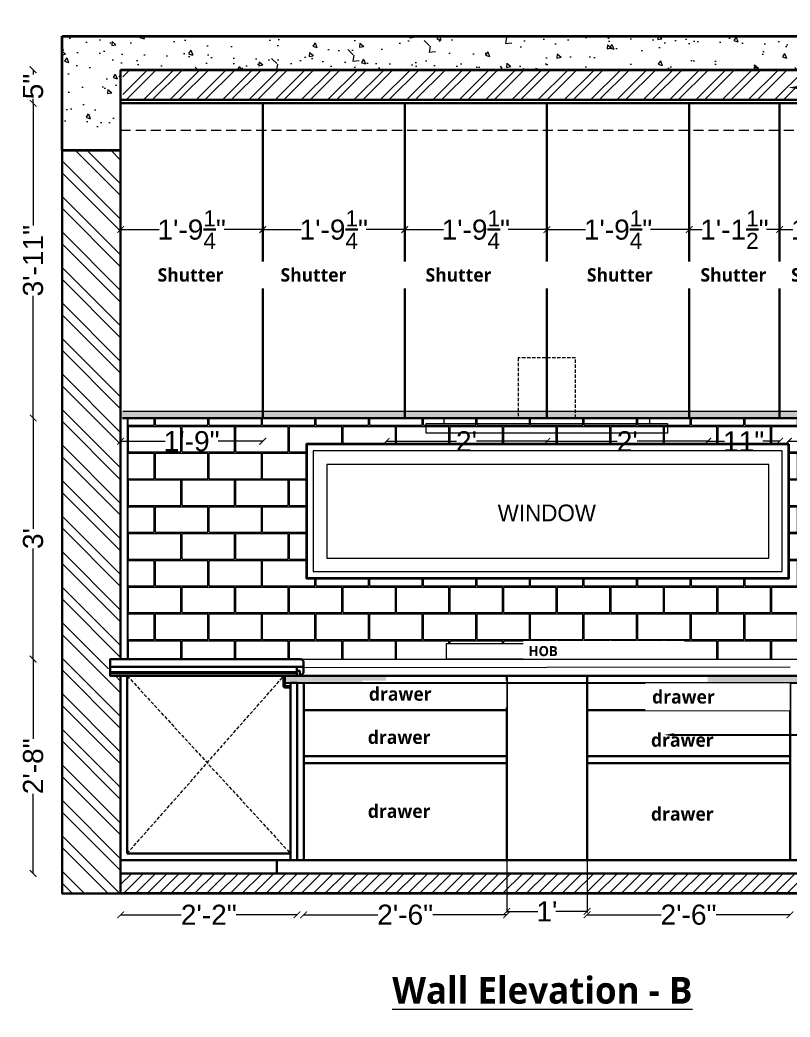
# Model space of a CAD drawing. Header units: inches. Extents: x 3324238 to 135265466, y -1036581 to 20094598.
# Drawn here: x 3355766.9 to 3355881.9, y -519180.1 to -519031.2 of the extents above; entities that cross this region are included whole.
import ezdxf
from ezdxf import colors
from ezdxf.entities.mleader import LeaderData, LeaderLine
from ezdxf.math import Vec2, Vec3

# ---------------------------------------------------------------- set-up
doc = ezdxf.new("R2010")
doc.units = ezdxf.units.IN
doc.header["$MEASUREMENT"] = 0
doc.header["$PDMODE"] = 3
for name, pattern in [('00 . GROUND FLOOR$0$DASHED', [0.75, 0.5, -0.25]), ('00-Floor Plan$0$DASHED', [0.75, 0.5, -0.25]), ('DASHED', [0.75, 0.5, -0.25])]:
    doc.linetypes.add(name, pattern=pattern)
doc.layers.add('AR HATCH-7', color=7, linetype='Continuous')
doc.layers.add('str coll', color=6, linetype='Continuous')
for name, color, linetype, lineweight in [('dim05', 1, 'Continuous', 13), ('DOOR-WINDOW', 5, 'Continuous', 0), ('ele.text', 183, 'Continuous', 5), ('Flooring', 253, 'Continuous', 30), ('FUNI.SEC', 7, 'Continuous', 30), ('FURNITURE', 32, 'Continuous', 13), ('FURNITURE-1', 251, 'Continuous', 5), ('Labelling', 1, 'Continuous', 25), ('wall', 7, 'Continuous', 30)]:
    doc.layers.add(name, color=color, linetype=linetype, lineweight=lineweight)
doc.layers.add('hatch', color=253, linetype='Continuous', lineweight=0, transparency=0.4)
doc.styles.get("Standard").update_dxf_attribs({"font": 'GOTHIC.TTF'})
doc.styles.add('The Thakors 3 inches', font='arial.ttf', dxfattribs={"height": 3})
doc.dimstyles.new('The Thakors 3 inches', dxfattribs={"dimtxt": 3, "dimasz": 1, "dimexe": 0.179993, "dimexo": 0.0625, "dimgap": 0.089996, "dimtad": 0, "dimzin": 0, "dimdsep": 46, "dimlunit": 4, "dimtxsty": 'The Thakors 3 inches', "dimblk": 'ARCHTICK', "dimcen": 0.089996, "dimclrd": 5, "dimclre": 5, "dimclrt": 1, "dimadec": 0, "dimazin": 0, "dimtfac": 0.799988, "dimtofl": 0, "dimtmove": 1, "dimatfit": 3, "dimfxl": 1, "dimtolj": 1, "dimtzin": 0, "dimlwd": 5, "dimlwe": 13, "dimarcsym": 0})

# ---------------------------------------------------------------- blocks, each defined once
blk = doc.blocks.new('_ArchTick')
at = {"color": 0, "linetype": 'ByBlock', "const_width": 0.15}
blk.add_lwpolyline([(-0.5, -0.5), (0.5, 0.5)], dxfattribs=at)
blk = doc.blocks.new('*D270')
at = {"layer": 'Defpoints', "color": 0, "lineweight": 30, "ltscale": 4, "transparency": 16777216}
for p in [(3355808.29, -519156.61, -0.2), (3355781.96, -519158.61, -0.02), (3355808.29, -519164.78)]:
    blk.add_point(p, dxfattribs=at)
at = {"layer": 'dim05', "color": 5, "lineweight": 5, "ltscale": 4, "transparency": 16777216}
for p, q in [((3355781.96, -519164.78), (3355791.02, -519164.78)), ((3355808.29, -519164.78), (3355799.23, -519164.78))]:
    blk.add_line(p, q, dxfattribs=at)
at = {"layer": 'dim05', "color": 5, "lineweight": 5, "ltscale": 4, "transparency": 16777216, "rotation": 180}
blk.add_blockref('_ArchTick', (3355781.96, -519164.78), dxfattribs=at)
at = {"layer": 'dim05', "color": 5, "lineweight": 5, "ltscale": 4, "transparency": 16777216}
blk.add_blockref('_ArchTick', (3355808.29, -519164.78), dxfattribs=at)
at = {"layer": 'dim05', "color": 1, "lineweight": 5, "ltscale": 4, "transparency": 16777216, "insert": (3355795.12, -519164.78), "char_height": 3, "attachment_point": 5, "style": 'The Thakors 3 inches'}
blk.add_mtext('\\A1;2\'-2"', dxfattribs=at)
blk = doc.blocks.new('*D265')
at = {"layer": 'Defpoints', "color": 0, "lineweight": 30, "ltscale": 4, "transparency": 16777216}
for p in [(3355809.29, -519156.61, -0.27), (3355839.58, -519156.61, -0.07), (3355839.58, -519164.78)]:
    blk.add_point(p, dxfattribs=at)
at = {"layer": 'dim05', "color": 5, "lineweight": 5, "ltscale": 4, "transparency": 16777216}
for p, q in [((3355809.29, -519164.78), (3355820.33, -519164.78)), ((3355839.58, -519164.78), (3355828.54, -519164.78))]:
    blk.add_line(p, q, dxfattribs=at)
at = {"layer": 'dim05', "color": 5, "lineweight": 5, "ltscale": 4, "transparency": 16777216, "rotation": 180}
blk.add_blockref('_ArchTick', (3355809.29, -519164.78), dxfattribs=at)
at = {"layer": 'dim05', "color": 5, "lineweight": 5, "ltscale": 4, "transparency": 16777216}
blk.add_blockref('_ArchTick', (3355839.58, -519164.78), dxfattribs=at)
at = {"layer": 'dim05', "color": 1, "lineweight": 5, "ltscale": 4, "transparency": 16777216, "insert": (3355824.43, -519164.78), "char_height": 3, "attachment_point": 5, "style": 'The Thakors 3 inches'}
blk.add_mtext('\\A1;2\'-6"', dxfattribs=at)
blk = doc.blocks.new('*D268')
at = {"layer": 'Defpoints', "color": 0, "lineweight": 30, "ltscale": 4, "transparency": 16777216}
for p in [(3355796.84, -519126.61, 0), (3355768.9, -519158.61), (3355795.29, -519158.61, 0)]:
    blk.add_point(p, dxfattribs=at)
at = {"layer": 'dim05', "color": 5, "lineweight": 5, "ltscale": 4, "transparency": 16777216}
for p, q in [((3355768.9, -519126.61), (3355768.9, -519138.51)), ((3355768.9, -519158.61), (3355768.9, -519146.72))]:
    blk.add_line(p, q, dxfattribs=at)
for p, rotation in [((3355768.9, -519126.61), 90), ((3355768.9, -519158.61), 270)]:
    blk.add_blockref('_ArchTick', p, dxfattribs=dict(at, rotation=rotation))
at = {"layer": 'dim05', "color": 1, "lineweight": 5, "ltscale": 4, "transparency": 16777216, "insert": (3355768.9, -519142.61), "char_height": 3, "attachment_point": 5, "rotation": 90, "style": 'The Thakors 3 inches'}
blk.add_mtext('\\A1;2\'-8"', dxfattribs=at)
blk = doc.blocks.new('*D263')
at = {"layer": 'Defpoints', "color": 0, "lineweight": 30, "ltscale": 4, "transparency": 16777216}
for p in [(3355768.9, -519090.61), (3355782.29, -519090.61), (3355782.23, -519126.61, 0)]:
    blk.add_point(p, dxfattribs=at)
at = {"layer": 'dim05', "color": 5, "lineweight": 5, "ltscale": 4, "transparency": 16777216}
for p, q in [((3355768.9, -519090.61), (3355768.9, -519107.14)), ((3355768.9, -519126.61), (3355768.9, -519110.08))]:
    blk.add_line(p, q, dxfattribs=at)
for p, rotation in [((3355768.9, -519090.61), 90), ((3355768.9, -519126.61), 270)]:
    blk.add_blockref('_ArchTick', p, dxfattribs=dict(at, rotation=rotation))
at = {"layer": 'dim05', "color": 1, "lineweight": 5, "ltscale": 4, "transparency": 16777216, "insert": (3355768.9, -519108.61), "char_height": 3, "attachment_point": 5, "rotation": 90, "style": 'The Thakors 3 inches'}
blk.add_mtext("\\A1;3'", dxfattribs=at)
blk = doc.blocks.new('*D264')
at = {"layer": 'Defpoints', "color": 0, "lineweight": 30, "ltscale": 4, "transparency": 16777216}
for p in [(3355768.9, -519043.62), (3355782.23, -519043.62, 0.04), (3355781.96, -519090.61, -0.02)]:
    blk.add_point(p, dxfattribs=at)
at = {"layer": 'dim05', "color": 5, "lineweight": 5, "ltscale": 4, "transparency": 16777216}
for p, q in [((3355768.9, -519043.62), (3355768.9, -519061.88)), ((3355768.9, -519090.61), (3355768.9, -519072.36))]:
    blk.add_line(p, q, dxfattribs=at)
for p, rotation in [((3355768.9, -519043.62), 90), ((3355768.9, -519090.61), 270)]:
    blk.add_blockref('_ArchTick', p, dxfattribs=dict(at, rotation=rotation))
at = {"layer": 'dim05', "color": 1, "lineweight": 5, "ltscale": 4, "transparency": 16777216, "insert": (3355768.9, -519067.12), "char_height": 3, "attachment_point": 5, "rotation": 90, "style": 'The Thakors 3 inches'}
blk.add_mtext('\\A1;3\'-11"', dxfattribs=at)
blk = doc.blocks.new('*D269')
at = {"layer": 'Defpoints', "color": 0, "lineweight": 30, "ltscale": 4, "transparency": 16777216}
for p in [(3355768.9, -519038.62), (3355782.29, -519038.62), (3355782.29, -519043.62)]:
    blk.add_point(p, dxfattribs=at)
at = {"layer": 'dim05', "color": 5, "lineweight": 5, "ltscale": 4, "transparency": 16777216}
for p, q in [((3355768.9, -519038.62), (3355768.9, -519039.31)), ((3355768.9, -519043.62), (3355768.9, -519042.94))]:
    blk.add_line(p, q, dxfattribs=at)
for p, rotation in [((3355768.9, -519038.62), 90), ((3355768.9, -519043.62), 270)]:
    blk.add_blockref('_ArchTick', p, dxfattribs=dict(at, rotation=rotation))
at = {"layer": 'dim05', "color": 1, "lineweight": 5, "ltscale": 4, "transparency": 16777216, "insert": (3355768.9, -519041.12), "char_height": 3, "attachment_point": 5, "rotation": 90, "style": 'The Thakors 3 inches'}
blk.add_mtext('\\A1;5"', dxfattribs=at)
blk = doc.blocks.new('*D266')
at = {"layer": 'Defpoints', "color": 0, "lineweight": 30, "ltscale": 4, "transparency": 16777216}
for p in [(3355851.58, -519156.61, -0.1), (3355881.87, -519156.61, -0.2), (3355881.87, -519164.78)]:
    blk.add_point(p, dxfattribs=at)
at = {"layer": 'dim05', "color": 5, "lineweight": 5, "ltscale": 4, "transparency": 16777216}
for p, q in [((3355851.58, -519164.78), (3355862.62, -519164.78)), ((3355881.87, -519164.78), (3355870.83, -519164.78))]:
    blk.add_line(p, q, dxfattribs=at)
at = {"layer": 'dim05', "color": 5, "lineweight": 5, "ltscale": 4, "transparency": 16777216, "rotation": 180}
blk.add_blockref('_ArchTick', (3355851.58, -519164.78), dxfattribs=at)
at = {"layer": 'dim05', "color": 5, "lineweight": 5, "ltscale": 4, "transparency": 16777216}
blk.add_blockref('_ArchTick', (3355881.87, -519164.78), dxfattribs=at)
at = {"layer": 'dim05', "color": 1, "lineweight": 5, "ltscale": 4, "transparency": 16777216, "insert": (3355866.72, -519164.78), "char_height": 3, "attachment_point": 5, "style": 'The Thakors 3 inches'}
blk.add_mtext('\\A1;2\'-6"', dxfattribs=at)
blk = doc.blocks.new('*D273')
at = {"layer": 'Defpoints', "color": 0, "lineweight": 30, "ltscale": 4, "transparency": 16777216}
for p in [(3355781.96, -519091.98, -0.07), (3355803.16, -519091.98, -0.08), (3355803.16, -519094.09)]:
    blk.add_point(p, dxfattribs=at)
at = {"layer": 'dim05', "color": 5, "lineweight": 5, "ltscale": 4, "transparency": 16777216}
for p, q in [((3355781.96, -519094.09), (3355788.63, -519094.09)), ((3355803.16, -519094.09), (3355796.5, -519094.09))]:
    blk.add_line(p, q, dxfattribs=at)
at = {"layer": 'dim05', "color": 5, "lineweight": 5, "ltscale": 4, "transparency": 16777216, "rotation": 180}
blk.add_blockref('_ArchTick', (3355781.96, -519094.09), dxfattribs=at)
at = {"layer": 'dim05', "color": 5, "lineweight": 5, "ltscale": 4, "transparency": 16777216}
blk.add_blockref('_ArchTick', (3355803.16, -519094.09), dxfattribs=at)
at = {"layer": 'dim05', "color": 1, "lineweight": 5, "ltscale": 4, "transparency": 16777216, "insert": (3355792.56, -519094.09), "char_height": 3, "attachment_point": 5, "style": 'The Thakors 3 inches'}
blk.add_mtext('\\A1;1\'-9"', dxfattribs=at)
blk = doc.blocks.new('*D274')
at = {"layer": 'Defpoints', "color": 0, "lineweight": 30, "ltscale": 4, "transparency": 16777216}
for p in [(3355845.35, -135.98, 404.21), (3355845.35, -139.38), (3355801.87, -519090.68)]:
    blk.add_point(p, dxfattribs=at)
at = {"layer": 'dim05', "color": 5, "lineweight": 5, "ltscale": 4, "transparency": 16777216}
for p, q in [((3355801.87, -139.38), (3355819.53, -139.38)), ((3355845.35, -139.38), (3355827.69, -139.38))]:
    blk.add_line(p, q, dxfattribs=at)
at = {"layer": 'dim05', "color": 5, "lineweight": 5, "ltscale": 4, "transparency": 16777216, "rotation": 180}
blk.add_blockref('_ArchTick', (3355801.87, -139.38), dxfattribs=at)
at = {"layer": 'dim05', "color": 5, "lineweight": 5, "ltscale": 4, "transparency": 16777216}
blk.add_blockref('_ArchTick', (3355845.35, -139.38), dxfattribs=at)
at = {"layer": 'dim05', "color": 1, "lineweight": 5, "ltscale": 4, "transparency": 16777216, "insert": (3355823.61, -139.38), "char_height": 3, "attachment_point": 5, "style": 'The Thakors 3 inches'}
blk.add_mtext('\\A1;3\'-7"', dxfattribs=at)
blk = doc.blocks.new('*D275')
at = {"layer": 'Defpoints', "color": 0, "lineweight": 30, "ltscale": 4, "transparency": 16777216}
for p in [(3355845.58, -519087.94, -0.03), (3355821.58, -519090.61, -0.04), (3355845.58, -519094.09)]:
    blk.add_point(p, dxfattribs=at)
at = {"layer": 'dim05', "color": 5, "lineweight": 5, "ltscale": 4, "transparency": 16777216}
for p, q in [((3355821.58, -519094.09), (3355832.08, -519094.09)), ((3355845.58, -519094.09), (3355835.07, -519094.09))]:
    blk.add_line(p, q, dxfattribs=at)
at = {"layer": 'dim05', "color": 5, "lineweight": 5, "ltscale": 4, "transparency": 16777216, "rotation": 180}
blk.add_blockref('_ArchTick', (3355821.58, -519094.09), dxfattribs=at)
at = {"layer": 'dim05', "color": 5, "lineweight": 5, "ltscale": 4, "transparency": 16777216}
blk.add_blockref('_ArchTick', (3355845.58, -519094.09), dxfattribs=at)
at = {"layer": 'dim05', "color": 1, "lineweight": 5, "ltscale": 4, "transparency": 16777216, "insert": (3355833.58, -519094.09), "char_height": 3, "attachment_point": 5, "style": 'The Thakors 3 inches'}
blk.add_mtext("\\A1;2'", dxfattribs=at)
blk = doc.blocks.new('*D267')
at = {"layer": 'Defpoints', "color": 0, "lineweight": 30, "ltscale": 4, "transparency": 16777216}
for p in [(3355845.58, -519087.94, -0.03), (3355869.58, -519087.94, -0.04), (3355869.58, -519094.09)]:
    blk.add_point(p, dxfattribs=at)
at = {"layer": 'dim05', "color": 5, "lineweight": 5, "ltscale": 4, "transparency": 16777216}
for p, q in [((3355845.58, -519094.09), (3355856.08, -519094.09)), ((3355869.58, -519094.09), (3355859.07, -519094.09))]:
    blk.add_line(p, q, dxfattribs=at)
at = {"layer": 'dim05', "color": 5, "lineweight": 5, "ltscale": 4, "transparency": 16777216, "rotation": 180}
blk.add_blockref('_ArchTick', (3355845.58, -519094.09), dxfattribs=at)
at = {"layer": 'dim05', "color": 5, "lineweight": 5, "ltscale": 4, "transparency": 16777216}
blk.add_blockref('_ArchTick', (3355869.58, -519094.09), dxfattribs=at)
at = {"layer": 'dim05', "color": 1, "lineweight": 5, "ltscale": 4, "transparency": 16777216, "insert": (3355857.58, -519094.09), "char_height": 3, "attachment_point": 5, "style": 'The Thakors 3 inches'}
blk.add_mtext("\\A1;2'", dxfattribs=at)
blk = doc.blocks.new('*D276')
at = {"layer": 'Defpoints', "color": 0, "lineweight": 30, "ltscale": 4, "transparency": 16777216}
for p in [(3355869.58, -519087.94, -0.04), (3355880.32, -519087.94, -0.04), (3355880.32, -519094.09)]:
    blk.add_point(p, dxfattribs=at)
at = {"layer": 'dim05', "color": 5, "lineweight": 5, "ltscale": 4, "transparency": 16777216}
for p, q in [((3355869.58, -519094.09), (3355872.11, -519094.09)), ((3355880.32, -519094.09), (3355877.79, -519094.09))]:
    blk.add_line(p, q, dxfattribs=at)
at = {"layer": 'dim05', "color": 5, "lineweight": 5, "ltscale": 4, "transparency": 16777216, "rotation": 180}
blk.add_blockref('_ArchTick', (3355869.58, -519094.09), dxfattribs=at)
at = {"layer": 'dim05', "color": 5, "lineweight": 5, "ltscale": 4, "transparency": 16777216}
blk.add_blockref('_ArchTick', (3355880.32, -519094.09), dxfattribs=at)
at = {"layer": 'dim05', "color": 1, "lineweight": 5, "ltscale": 4, "transparency": 16777216, "insert": (3355874.95, -519094.09), "char_height": 3, "attachment_point": 5, "style": 'The Thakors 3 inches'}
blk.add_mtext('\\A1;11"', dxfattribs=at)
blk = doc.blocks.new('*D271')
at = {"layer": 'Defpoints', "color": 0, "lineweight": 30, "ltscale": 4, "transparency": 16777216}
for p in [(3355881.62, -519088.01), (3355893.86, -519088.01, -0.13), (3355893.86, -519094.09)]:
    blk.add_point(p, dxfattribs=at)
at = {"layer": 'dim05', "color": 5, "lineweight": 5, "ltscale": 4, "transparency": 16777216}
for p, q in [((3355881.62, -519094.09), (3355886.41, -519094.09)), ((3355893.86, -519094.09), (3355889.07, -519094.09))]:
    blk.add_line(p, q, dxfattribs=at)
at = {"layer": 'dim05', "color": 5, "lineweight": 5, "ltscale": 4, "transparency": 16777216, "rotation": 180}
blk.add_blockref('_ArchTick', (3355881.62, -519094.09), dxfattribs=at)
at = {"layer": 'dim05', "color": 5, "lineweight": 5, "ltscale": 4, "transparency": 16777216}
blk.add_blockref('_ArchTick', (3355893.86, -519094.09), dxfattribs=at)
at = {"layer": 'dim05', "color": 1, "lineweight": 5, "ltscale": 4, "transparency": 16777216, "insert": (3355887.74, -519094.09), "char_height": 3, "attachment_point": 5, "style": 'The Thakors 3 inches'}
blk.add_mtext("\\A1;1'", dxfattribs=at)
blk = doc.blocks.new('*D277')
at = {"layer": 'Defpoints', "color": 0, "lineweight": 30, "transparency": 16777216}
for p in [(3355781.96, -519062.48, -0.02), (3355803.17, -519062.48, -0.06), (3355803.17, -519062.48)]:
    blk.add_point(p, dxfattribs=at)
at = {"layer": 'dim05', "color": 5, "lineweight": 5, "transparency": 16777216}
for p, q in [((3355781.96, -519062.48), (3355787.72, -519062.48)), ((3355803.17, -519062.48), (3355797.41, -519062.48))]:
    blk.add_line(p, q, dxfattribs=at)
at = {"layer": 'dim05', "color": 5, "lineweight": 13, "transparency": 16777216}
for p, q in [((3355781.96, -519062.54), (3355781.96, -519062.66)), ((3355803.17, -519062.55), (3355803.17, -519062.66))]:
    blk.add_line(p, q, dxfattribs=at)
at = {"layer": 'dim05', "color": 5, "lineweight": 5, "transparency": 16777216, "rotation": 180}
blk.add_blockref('_ArchTick', (3355781.96, -519062.48), dxfattribs=at)
at = {"layer": 'dim05', "color": 5, "lineweight": 5, "transparency": 16777216}
blk.add_blockref('_ArchTick', (3355803.17, -519062.48), dxfattribs=at)
at = {"layer": 'dim05', "color": 1, "lineweight": 30, "transparency": 16777216, "insert": (3355792.56, -519062.48), "char_height": 3, "attachment_point": 5, "style": 'The Thakors 3 inches'}
blk.add_mtext('\\A1;1\'-9{\\H0.799988x;\\S1/4;}"', dxfattribs=at)
blk = doc.blocks.new('*D278')
at = {"layer": 'Defpoints', "color": 0, "lineweight": 30, "transparency": 16777216}
for p in [(3355803.17, -519062.48, -0.06), (3355824.37, -519062.48, 0.01), (3355824.37, -519062.48)]:
    blk.add_point(p, dxfattribs=at)
at = {"layer": 'dim05', "color": 5, "lineweight": 5, "transparency": 16777216}
for p, q in [((3355803.17, -519062.48), (3355808.92, -519062.48)), ((3355824.37, -519062.48), (3355818.61, -519062.48))]:
    blk.add_line(p, q, dxfattribs=at)
at = {"layer": 'dim05', "color": 5, "lineweight": 13, "transparency": 16777216}
for p, q in [((3355803.17, -519062.55), (3355803.17, -519062.66)), ((3355824.37, -519062.42), (3355824.37, -519062.3))]:
    blk.add_line(p, q, dxfattribs=at)
at = {"layer": 'dim05', "color": 5, "lineweight": 5, "transparency": 16777216, "rotation": 180}
blk.add_blockref('_ArchTick', (3355803.17, -519062.48), dxfattribs=at)
at = {"layer": 'dim05', "color": 5, "lineweight": 5, "transparency": 16777216}
blk.add_blockref('_ArchTick', (3355824.37, -519062.48), dxfattribs=at)
at = {"layer": 'dim05', "color": 1, "lineweight": 30, "transparency": 16777216, "insert": (3355813.77, -519062.48), "char_height": 3, "attachment_point": 5, "style": 'The Thakors 3 inches'}
blk.add_mtext('\\A1;1\'-9{\\H0.799988x;\\S1/4;}"', dxfattribs=at)
blk = doc.blocks.new('*D279')
at = {"layer": 'Defpoints', "color": 0, "lineweight": 30, "transparency": 16777216}
for p in [(3355824.37, -519062.48, 0.01), (3355845.58, -519062.48, 0.02), (3355845.58, -519062.48)]:
    blk.add_point(p, dxfattribs=at)
at = {"layer": 'dim05', "color": 5, "lineweight": 13, "transparency": 16777216}
for p, q in [((3355824.37, -519062.42), (3355824.37, -519062.3)), ((3355845.58, -519062.42), (3355845.58, -519062.3))]:
    blk.add_line(p, q, dxfattribs=at)
at = {"layer": 'dim05', "color": 5, "lineweight": 5, "transparency": 16777216}
for p, q in [((3355824.37, -519062.48), (3355830.13, -519062.48)), ((3355845.58, -519062.48), (3355839.82, -519062.48))]:
    blk.add_line(p, q, dxfattribs=at)
at = {"layer": 'dim05', "color": 5, "lineweight": 5, "transparency": 16777216, "rotation": 180}
blk.add_blockref('_ArchTick', (3355824.37, -519062.48), dxfattribs=at)
at = {"layer": 'dim05', "color": 5, "lineweight": 5, "transparency": 16777216}
blk.add_blockref('_ArchTick', (3355845.58, -519062.48), dxfattribs=at)
at = {"layer": 'dim05', "color": 1, "lineweight": 30, "transparency": 16777216, "insert": (3355834.97, -519062.48), "char_height": 3, "attachment_point": 5, "style": 'The Thakors 3 inches'}
blk.add_mtext('\\A1;1\'-9{\\H0.799988x;\\S1/4;}"', dxfattribs=at)
blk = doc.blocks.new('*D280')
at = {"layer": 'Defpoints', "color": 0, "lineweight": 30, "transparency": 16777216}
for p in [(3355845.58, -519062.48, 0.02), (3355866.83, -519062.48, 0.02), (3355866.83, -519062.48)]:
    blk.add_point(p, dxfattribs=at)
at = {"layer": 'dim05', "color": 5, "lineweight": 13, "transparency": 16777216}
for p, q in [((3355845.58, -519062.42), (3355845.58, -519062.3)), ((3355866.83, -519062.42), (3355866.83, -519062.3))]:
    blk.add_line(p, q, dxfattribs=at)
at = {"layer": 'dim05', "color": 5, "lineweight": 5, "transparency": 16777216}
for p, q in [((3355845.58, -519062.48), (3355851.36, -519062.48)), ((3355866.83, -519062.48), (3355861.05, -519062.48))]:
    blk.add_line(p, q, dxfattribs=at)
at = {"layer": 'dim05', "color": 5, "lineweight": 5, "transparency": 16777216, "rotation": 180}
blk.add_blockref('_ArchTick', (3355845.58, -519062.48), dxfattribs=at)
at = {"layer": 'dim05', "color": 5, "lineweight": 5, "transparency": 16777216}
blk.add_blockref('_ArchTick', (3355866.83, -519062.48), dxfattribs=at)
at = {"layer": 'dim05', "color": 1, "lineweight": 30, "transparency": 16777216, "insert": (3355856.2, -519062.48), "char_height": 3, "attachment_point": 5, "style": 'The Thakors 3 inches'}
blk.add_mtext('\\A1;1\'-9{\\H0.799988x;\\S1/4;}"', dxfattribs=at)
blk = doc.blocks.new('*D281')
at = {"layer": 'Defpoints', "color": 0, "lineweight": 30, "transparency": 16777216}
for p in [(3355866.83, -519062.48, 0.02), (3355880.32, -519062.48), (3355880.32, -519062.49, -0.02)]:
    blk.add_point(p, dxfattribs=at)
at = {"layer": 'dim05', "color": 5, "lineweight": 13, "transparency": 16777216}
for p, q in [((3355866.83, -519062.42), (3355866.83, -519062.3)), ((3355880.32, -519062.42), (3355880.32, -519062.3))]:
    blk.add_line(p, q, dxfattribs=at)
at = {"layer": 'dim05', "color": 5, "lineweight": 5, "transparency": 16777216}
for p, q in [((3355866.83, -519062.48), (3355868.76, -519062.48)), ((3355880.32, -519062.48), (3355878.38, -519062.48))]:
    blk.add_line(p, q, dxfattribs=at)
at = {"layer": 'dim05', "color": 5, "lineweight": 5, "transparency": 16777216, "rotation": 180}
blk.add_blockref('_ArchTick', (3355866.83, -519062.48), dxfattribs=at)
at = {"layer": 'dim05', "color": 5, "lineweight": 5, "transparency": 16777216}
blk.add_blockref('_ArchTick', (3355880.32, -519062.48), dxfattribs=at)
at = {"layer": 'dim05', "color": 1, "lineweight": 30, "transparency": 16777216, "insert": (3355873.57, -519062.48), "char_height": 3, "attachment_point": 5, "style": 'The Thakors 3 inches'}
blk.add_mtext('\\A1;1\'-1{\\H0.799988x;\\S1/2;}"', dxfattribs=at)
blk = doc.blocks.new('*D282')
at = {"layer": 'Defpoints', "color": 0, "lineweight": 30, "transparency": 16777216}
for p in [(3355880.32, -519062.49, -0.02), (3355893.86, -519062.48), (3355893.86, -519062.49, -0.25)]:
    blk.add_point(p, dxfattribs=at)
at = {"layer": 'dim05', "color": 5, "lineweight": 13, "transparency": 16777216}
for p, q in [((3355880.32, -519062.42), (3355880.32, -519062.3)), ((3355893.86, -519062.43), (3355893.86, -519062.3))]:
    blk.add_line(p, q, dxfattribs=at)
at = {"layer": 'dim05', "color": 5, "lineweight": 5, "transparency": 16777216}
for p, q in [((3355880.32, -519062.48), (3355882.28, -519062.48)), ((3355893.86, -519062.48), (3355891.9, -519062.48))]:
    blk.add_line(p, q, dxfattribs=at)
at = {"layer": 'dim05', "color": 5, "lineweight": 5, "transparency": 16777216, "rotation": 180}
blk.add_blockref('_ArchTick', (3355880.32, -519062.48), dxfattribs=at)
at = {"layer": 'dim05', "color": 5, "lineweight": 5, "transparency": 16777216}
blk.add_blockref('_ArchTick', (3355893.86, -519062.48), dxfattribs=at)
at = {"layer": 'dim05', "color": 1, "lineweight": 30, "transparency": 16777216, "insert": (3355887.09, -519062.48), "char_height": 3, "attachment_point": 5, "style": 'The Thakors 3 inches'}
blk.add_mtext('\\A1;1\'-1{\\H0.799988x;\\S1/2;}"', dxfattribs=at)
blk = doc.blocks.new('*D283')
at = {"layer": 'Defpoints', "color": 0, "lineweight": 30, "transparency": 16777216}
for p in [(3355839.58, -519156.61, -0.1), (3355851.58, -519156.61, -0.1), (3355851.58, -519164.28)]:
    blk.add_point(p, dxfattribs=at)
at = {"layer": 'dim05', "color": 5, "lineweight": 13, "transparency": 16777216}
for p, q in [((3355839.58, -519156.68), (3355839.58, -519164.46)), ((3355851.58, -519156.68), (3355851.58, -519164.46))]:
    blk.add_line(p, q, dxfattribs=at)
at = {"layer": 'dim05', "color": 5, "lineweight": 5, "transparency": 16777216}
for p, q in [((3355839.58, -519164.28), (3355844.25, -519164.28)), ((3355851.58, -519164.28), (3355846.91, -519164.28))]:
    blk.add_line(p, q, dxfattribs=at)
at = {"layer": 'dim05', "color": 5, "lineweight": 5, "transparency": 16777216, "rotation": 180}
blk.add_blockref('_ArchTick', (3355839.58, -519164.28), dxfattribs=at)
at = {"layer": 'dim05', "color": 5, "lineweight": 5, "transparency": 16777216}
blk.add_blockref('_ArchTick', (3355851.58, -519164.28), dxfattribs=at)
at = {"layer": 'dim05', "color": 1, "lineweight": 30, "transparency": 16777216, "insert": (3355845.58, -519164.28), "char_height": 3, "attachment_point": 5, "style": 'The Thakors 3 inches'}
blk.add_mtext("\\A1;1'", dxfattribs=at)

msp = doc.modelspace()

# ---------------------------------------------------------------- hatches: boundary and pattern name
at = {"layer": 'AR HATCH-7', "lineweight": 30, "true_color": 0x636466}
h = msp.add_hatch(color=251, dxfattribs=at)
h.dxf.hatch_style = 1
h.paths.add_polyline_path([(3355801.87, -519089.613), (3355781.959, -519089.613), (3355781.959, -519090.613), (3355801.87, -519090.613)])
h = msp.add_hatch(color=251, dxfattribs=at)
h.dxf.hatch_style = 1
h.paths.add_polyline_path([(3355801.87, -519089.613), (3355821.578, -519089.614), (3355821.578, -519090.615), (3355801.87, -519090.613)])
h = msp.add_hatch(color=251, dxfattribs=at)
h.dxf.hatch_style = 1
h.paths.add_polyline_path([(3355821.578, -519089.614), (3355821.578, -519090.615), (3355845.578, -519090.613), (3355845.578, -519089.614)])
h = msp.add_hatch(color=251, dxfattribs=at)
h.dxf.hatch_style = 1
h.paths.add_polyline_path([(3355869.578, -519089.614), (3355869.578, -519090.615), (3355845.578, -519090.613), (3355845.578, -519089.614)])
h = msp.add_hatch(color=251, dxfattribs=at)
h.dxf.hatch_style = 1
h.paths.add_polyline_path([(3355893.859, -519089.609), (3355869.578, -519089.614), (3355869.578, -519090.615), (3355893.857, -519090.613)])
at = {"layer": 'AR HATCH-7', "lineweight": 30, "true_color": 0x939598}
h = msp.add_hatch(color=252, dxfattribs=at)
h.dxf.hatch_style = 1
h.paths.add_polyline_path([(3355806.492, -519129.113), (3355821.578, -519129.113), (3355821.578, -519130.148), (3355806.492, -519130.148)])
h = msp.add_hatch(color=252, dxfattribs=at)
h.dxf.hatch_style = 1
h.paths.add_polyline_path([(3355884.671, -519129.113), (3355869.578, -519129.113), (3355869.578, -519130.148), (3355884.671, -519130.148)])
at = {"layer": 'FURNITURE-1', "true_color": 0x000000}
h = msp.add_hatch(dxfattribs=at)
h.set_pattern_fill('AR-CONC', color=18, angle=-90)
h.set_pattern_definition([(320, (3599.242, 417.172), (-0.62752135, -7.172601826), [0.75, -8.25]), (265, (3599.242, 417.172), (7.521921337, 1.387513336), [0.6, -6.6]), (10.45144446, (3599.1895, 416.574), (6.89439991, -5.785088467), [0.63740192, -7.01142112]), (316.1842, (3601.242, 417.172), (-1.655192808, -10.672413307), [1.125, -12.375]), (6.6356355, (3601.104, 416.283), (9.741186008, -9.346619457), [0.95610342, -10.5171376]), (261.184164, (3601.242, 417.172), (9.741186003, -9.34661945), [0.9, -9.90000001]), (291, (3600.742, 416.172), (-4.026188907, -5.969070521), [0.75, -8.25]), (236, (3600.742, 416.172), (7.25150045, -2.43315332), [0.6, -6.6]), (341.45144474, (3600.406, 415.6745), (3.225311528, -8.402223767), [0.6374019, -7.01142112]), (307.5, (3599.2418, 417.172), (3.3289385383, -0.1215985532), [0, -6.52, 0, -6.7, 0, -6.625]), (277.5, (3599.2418, 417.172), (3.944117119, -2.6306953744), [0, -3.82, 0, -6.37, 0, -2.525]), (237.5, (3599.2418, 419.402), (-0.2255487173, -5.3382243617), [0, -2.5, 0, -7.8, 0, -10.35]), (227.5, (3599.2418, 420.402), (1.0010498233, -5.8318616934), [0, -3.25, 0, -5.18, 0, -7.35])])
h.paths.add_polyline_path([(3355781.99, -519038.623), (3355904.074, -519038.623), (3355904.074, -519050.62), (3355913.074, -519050.626), (3355913.074, -519033.63), (3355773.228, -519033.623), (3355773.228, -519047.623), (3355781.927, -519047.623)])
at = {"layer": 'FURNITURE-1', "lineweight": 0}
h = msp.add_hatch(dxfattribs=at)
h.set_pattern_fill('ANSI32', color=6, scale=7.4, angle=180)
h.set_pattern_definition([(225, (3507.1423, 226.3265), (1.9622213178, -1.9622213178), []), (225, (3505.8341, 226.3265), (1.9622213178, -1.9622213178), [])])
edge = h.paths.add_edge_path()
edge.add_line((3355904.074, -519043.123), (3355782.291, -519043.123))
edge.add_line((3355782.291, -519038.623), (3355782.29, -519043.123))
edge.add_line((3355904.074, -519038.623), (3355904.074, -519043.123))
edge.add_line((3355904.074, -519038.623), (3355782.291, -519038.623))
at = {"layer": 'hatch', "lineweight": 15, "true_color": 0x636466}
h = msp.add_hatch(dxfattribs=at)
h.set_pattern_fill('ANSI32', color=251, scale=10, angle=90)
h.set_pattern_definition([(135, (3599.2418, 420.1816), (-2.6516504294, -2.6516504294), []), (135, (3599.2418, 421.9494), (-2.6516504294, -2.6516504294), [])])
h.paths.add_polyline_path([(3355780.142, -519128.722), (3355780.142, -519128.565), (3355780.142, -519127.784), (3355781.959, -519127.784), (3355781.959, -519050.623), (3355773.228, -519050.623), (3355773.228, -519158.613), (3355773.228, -519161.636), (3355781.959, -519161.613), (3355781.959, -519158.613), (3355781.959, -519129.113), (3355780.142, -519129.113)])
h.paths.add_polyline_path([(3355911.014, -519127.781), (3355911.014, -519129.11), (3355908.566, -519129.11), (3355908.568, -519161.608), (3355913.074, -519161.608), (3355913.075, -519050.623), (3355908.566, -519050.623), (3355908.569, -519126.61), (3355911.014, -519126.61)])
at = {"layer": 'hatch'}
h = msp.add_hatch(dxfattribs=at)
h.set_pattern_fill('ANSI31', color=256, scale=10)
h.set_pattern_definition([(45, (3599.2418, 420.1816), (-0.8838834765, 0.8838834765), [])])
h.paths.add_polyline_path([(3355908.567, -519158.608), (3355781.959, -519158.613), (3355781.959, -519161.613), (3355908.567, -519161.608)])
at = {"layer": 'str coll', "lineweight": 5, "true_color": 0xc7c8ca}
h = msp.add_hatch(dxfattribs=at)
h.set_pattern_fill('AR-B816C', color=9, scale=0.5)
h.set_pattern_definition([(0, (3511.149, 60.1347), (4, 4), [7.8125, -0.1875]), (0, (3507.149, 60.3222), (4, 4), [7.8125, -0.1875]), (90, (3511.149, 60.1347), (-4, 4), [-4.1875, 3.8125]), (90, (3510.9614, 60.1347), (-4, 4), [-4.1875, 3.8125])])
h.paths.add_polyline_path([(3355908.569, -519090.611), (3355782.978, -519090.613), (3355782.978, -519126.613), (3355830.617, -519126.612), (3355830.617, -519124.278), (3355860.81, -519124.278), (3355860.81, -519126.61), (3355908.569, -519126.607)])
h.paths.add_polyline_path([(3355809.716, -519094.53), (3355881.711, -519094.53), (3355881.711, -519114.53), (3355809.716, -519114.53)], flags=16)
h.paths.add_polyline_path([(3355810.716, -519095.53), (3355880.711, -519095.53), (3355880.711, -519113.53), (3355810.716, -519113.53)], flags=0)
h.paths.add_polyline_path([(3355812.716, -519097.53), (3355878.711, -519097.53), (3355878.711, -519111.53), (3355812.716, -519111.53)], flags=0)
h.paths.add_polyline_path([(3355836.781, -519107.456), (3355853.69, -519107.456), (3355853.69, -519102.059), (3355836.781, -519102.059)], flags=0)

# ---------------------------------------------------------------- linework, layer by layer
at = {"color": 1, "lineweight": 35}
for p, q in [((3355773.228, -519033.623, -0.067), (3355913.074, -519033.623, -0.067)), ((3355773.228, -519050.623, -0.067), (3355773.228, -519033.623, -0.067)), ((3355781.959, -519038.623, -0.067), (3355904.074, -519038.623, -0.055)), ((3355773.228, -519050.623, 0), (3355781.959, -519050.623, 0)), ((3355782.228, -519161.613, -0.104), (3355773.228, -519161.636, -0.104)), ((3355913.074, -519161.616, 0.355), (3355782.228, -519161.613, -0.104))]:
    msp.add_line(p, q, dxfattribs=at)
at = {"lineweight": 35, "elevation": -0.034}
msp.add_lwpolyline([(3355881.711, -519094.53), (3355809.716, -519094.53), (3355809.716, -519114.53), (3355881.711, -519114.53)], close=True, dxfattribs=at)
at = {"lineweight": 5, "ltscale": 4, "elevation": -0.034}
msp.add_lwpolyline([(3355830.617, -519124.278), (3355860.81, -519124.278), (3355860.81, -519126.612), (3355830.617, -519126.612)], close=True, dxfattribs=at)
at = {"layer": 'dim05', "lineweight": 30}
msp.add_line((3355781.959, -519038.623, -0.067), (3355781.959, -519050.623, 0.023), dxfattribs=at)
at = {"layer": 'dim05', "color": 251, "linetype": '00-Floor Plan$0$DASHED', "lineweight": 18, "ltscale": 3, "true_color": 0x636466}
msp.add_line((3355781.959, -519047.62), (3355904.074, -519047.62), dxfattribs=at)
at = {"layer": 'DOOR-WINDOW', "color": 5, "lineweight": 15, "elevation": -0.034}
msp.add_lwpolyline([(3355878.711, -519097.53), (3355812.716, -519097.53), (3355812.716, -519111.53), (3355878.711, -519111.53)], close=True, dxfattribs=at)
at = {"layer": 'Flooring', "ltscale": 4}
msp.add_line((3355908.567, -519158.608, -0.104), (3355781.959, -519158.613, -0.104), dxfattribs=at)
at = {"layer": 'FUNI.SEC', "color": 12, "elevation": 0.004}
msp.add_lwpolyline([(3355808.253, -519128.722), (3355780.401, -519128.722), (3355780.401, -519129.113), (3355808.253, -519129.112)], close=True, dxfattribs=at)
at = {"layer": 'FURNITURE', "lineweight": 30}
for p, q in [((3355803.166, -519043.623, -0.043), (3355803.164, -519090.613, -0.079)), ((3355824.372, -519043.622, 0.022), (3355824.37, -519090.613, -0.015)), ((3355845.578, -519090.613, -0.036), (3355845.578, -519043.623, 0.061)), ((3355866.828, -519090.613, -0.036), (3355866.828, -519043.623, 0.061)), ((3355880.319, -519043.623, 0), (3355880.317, -519090.613, -0.037)), ((3355782.228, -519090.613, -0.104), (3355894.359, -519090.613, -0.101)), ((3355782.959, -519129.113, -0.125), (3355782.959, -519155.613, -0.125)), ((3355806.292, -519129.113, -0.104), (3355882.875, -519129.113, 0)), ((3355839.578, -519129.113, -0.104), (3355839.578, -519156.613, -0.104)), ((3355851.578, -519129.113, -0.104), (3355851.578, -519156.613, -0.104)), ((3355807.292, -519130.147, -0.202), (3355807.292, -519156.613, -0.306)), ((3355807.292, -519130.147, -0.202), (3355808.292, -519130.147, -0.104)), ((3355808.292, -519130.147, -0.104), (3355808.292, -519156.613, -0.306)), ((3355809.292, -519130.147, -0.104), (3355809.292, -519156.613, -0.306)), ((3355881.871, -519130.144, 0), (3355881.871, -519156.613, -0.203)), ((3355809.292, -519134.238, -0.034), (3355839.578, -519134.238, -0.034)), ((3355851.578, -519134.238, -0.034), (3355881.871, -519134.238, -0.034)), ((3355809.292, -519141.124, -0.104), (3355839.578, -519141.124, -0.104)), ((3355851.578, -519141.124, -0.104), (3355881.871, -519141.124, -0.104)), ((3355809.292, -519142.125, -0.104), (3355839.578, -519142.125, -0.104)), ((3355851.578, -519142.125, -0.104), (3355881.871, -519142.124, -0.104)), ((3355807.292, -519155.613, -0.104), (3355782.959, -519155.613, -0.104)), ((3355806.292, -519156.613, -0.104), (3355781.959, -519156.613, -0.104)), ((3355805.292, -519156.613, -0.104), (3355805.292, -519158.613, -0.104)), ((3355806.292, -519156.613, -0.104), (3355884.864, -519156.613, -0.104))]:
    msp.add_line(p, q, dxfattribs=at)
at = {"layer": 'FURNITURE', "lineweight": 5}
msp.add_line((3355782.29, -519089.613, -0.104), (3355893.859, -519089.609, -0.104), dxfattribs=at)
at = {"layer": 'FURNITURE', "lineweight": 30, "ltscale": 0.4, "elevation": -0.202}
msp.add_lwpolyline([(3355807.292, -519130.647), (3355806.692, -519130.647, -0.4142136), (3355806.492, -519130.447), (3355806.492, -519129.146), (3355806.292, -519129.146), (3355806.292, -519130.647, 0.4142136), (3355806.492, -519130.847), (3355807.292, -519130.847)], format="xyb", close=True, dxfattribs=at)
at = {"layer": 'FURNITURE-1', "lineweight": 30, "ltscale": 0.25}
for p, q in [((3355809.253, -519126.928, -0.104), (3355808.938, -519126.612, -0.104)), ((3355809.253, -519128.639, -0.104), (3355808.938, -519128.955, -0.104))]:
    msp.add_line(p, q, dxfattribs=at)
at = {"layer": 'FURNITURE-1', "lineweight": 30, "ltscale": 0.25, "elevation": -0.104}
for points in [[(3355808.938, -519126.612), (3355780.401, -519126.613), (3355780.401, -519127.784), (3355809.253, -519127.784), (3355809.253, -519126.928)], [(3355808.938, -519126.612), (3355780.401, -519126.613), (3355780.401, -519127.784), (3355809.253, -519127.784), (3355809.253, -519126.928)], [(3355808.253, -519128.369), (3355808.253, -519127.784), (3355809.253, -519127.784), (3355809.253, -519128.639)], [(3355809.253, -519128.369), (3355809.253, -519126.928)], [(3355808.253, -519128.369), (3355808.686, -519128.369), (3355808.686, -519128.955)], [(3355808.938, -519128.955), (3355808.686, -519128.955)]]:
    msp.add_lwpolyline(points, dxfattribs=at)
at = {"layer": 'FURNITURE-1', "lineweight": 30, "ltscale": 0.25, "elevation": 0.004}
for points in [[(3355808.253, -519127.784), (3355780.401, -519127.784), (3355780.401, -519128.564), (3355808.253, -519128.564)], [(3355808.253, -519128.564), (3355780.401, -519128.564), (3355780.401, -519128.722), (3355808.253, -519128.722)]]:
    msp.add_lwpolyline(points, close=True, dxfattribs=at)
at = {"layer": 'str coll', "color": 252, "linetype": '00 . GROUND FLOOR$0$DASHED', "lineweight": 0, "true_color": 0x939598}
for p, q in [((3355782.959, -519129.113, -0.125), (3355807.292, -519155.613, -0.302)), ((3355782.959, -519155.613, -0.104), (3355806.292, -519129.146, -0.202))]:
    msp.add_line(p, q, dxfattribs=at)
at = {"layer": 'wall', "color": 6, "lineweight": 30, "ltscale": 0.5}
for p, q in [((3355781.959, -519043.123, -0.067), (3355904.074, -519043.123, -0.055)), ((3355781.959, -519043.623, -0.067), (3355904.074, -519043.623, -0.055))]:
    msp.add_line(p, q, dxfattribs=at)
at = {"layer": 'wall', "lineweight": 30}
for p, q in [((3355773.228, -519050.623, 0), (3355773.228, -519158.613, -0.104)), ((3355781.959, -519050.623), (3355781.959, -519126.613, -0.135)), ((3355781.959, -519129.113, -0.121), (3355781.959, -519158.613, -0.131)), ((3355782.228, -519128.565, -0.094), (3355782.228, -519128.564, -0.094)), ((3355773.228, -519158.613, -0.104), (3355773.228, -519161.636, -0.104)), ((3355781.959, -519161.613, -0.122), (3355781.959, -519158.613, -0.122))]:
    msp.add_line(p, q, dxfattribs=at)
at = {"layer": 'wall', "color": 12, "lineweight": 25}
msp.add_line((3355782.978, -519090.613, -0.104), (3355782.978, -519126.613, -0.104), dxfattribs=at)
at = {"layer": 'wall', "lineweight": 5}
msp.add_line((3355809.253, -519127.879, -0.104), (3355881.875, -519127.781), dxfattribs=at)
at = {"layer": 'wall', "linetype": 'DASHED', "lineweight": 5, "elevation": -0.036}
msp.add_lwpolyline([(3355841.291, -519090.613), (3355849.865, -519090.613), (3355849.865, -519081.604), (3355841.291, -519081.604)], close=True, dxfattribs=at)
at = {"layer": 'wall', "lineweight": 5, "elevation": -0.036}
for points in [[(3355830.209, -519091.421), (3355860.947, -519091.421), (3355860.947, -519090.613), (3355830.209, -519090.613)], [(3355827.577, -519091.421), (3355863.577, -519091.421), (3355863.577, -519092.874), (3355827.577, -519092.874)]]:
    msp.add_lwpolyline(points, close=True, dxfattribs=at)
at = {"layer": 'wall', "lineweight": 9, "elevation": -0.034}
msp.add_lwpolyline([(3355880.711, -519095.53), (3355810.716, -519095.53), (3355810.716, -519113.53), (3355880.711, -519113.53)], close=True, dxfattribs=at)

# ---------------------------------------------------------------- texts
at = {"layer": 'dim05', "lineweight": 5, "ltscale": 4, "insert": (3355822.498, -519178.107, -0.104), "char_height": 4, "width": 108.86075, "attachment_point": 7, "bg_fill": 2}
msp.add_mtext('{\\fMalgun Gothic|b1|i0|c0|p34;\\L\\C1;Wall Elevation - B}', dxfattribs=at)
at = {"layer": 'ele.text', "ltscale": 10, "insert": (3355852.906, -519103.533, -0.164), "char_height": 2.5, "width": 40.74345, "attachment_point": 3}
msp.add_mtext('\\A1;WINDOW', dxfattribs=at)

# ---------------------------------------------------------------- dimensions: what is measured, and where the dimension line sits
at = {"layer": 'dim05', "lineweight": 5, "ltscale": 4}
for base, p1, p2, picture, middle in [((3355768.903, -519038.623, -0.067), (3355782.29, -519043.623, -0.067), (3355782.29, -519038.623, -0.067), '*D269', (3355768.903, -519041.123, -0.067)), ((3355768.903, -519043.623, -0.104), (3355781.959, -519090.613, -0.122), (3355782.226, -519043.623, -0.067), '*D264', (3355768.903, -519067.118, -0.104)), ((3355768.903, -519090.613, -0.104), (3355782.228, -519126.613, -0.104), (3355782.29, -519090.613, -0.104), '*D263', (3355768.903, -519108.613, -0.104)), ((3355768.903, -519158.613, -0.104), (3355796.843, -519126.613, -0.104), (3355795.294, -519158.613, -0.104), '*D268', (3355768.903, -519142.613, -0.104))]:
    dim = msp.add_linear_dim(base=base, p1=p1, p2=p2, angle=90, dimstyle='The Thakors 3 inches', override={"dimtxt": 32, "dimdec": 0, "dimse1": 1, "dimse2": 1}, dxfattribs=at)
    dim.commit()
    dim.dimension.update_dxf_attribs({"geometry": picture, "text_midpoint": middle})
at = {"layer": 'dim05', "lineweight": 30}
for base, p1, p2, picture, middle in [((3355803.165, -519062.483), (3355781.959, -519062.482, -0.021), (3355803.165, -519062.483, -0.057), '*D277', (3355792.562, -519062.483)), ((3355824.372, -519062.483), (3355803.165, -519062.483, -0.057), (3355824.372, -519062.484, 0.007), '*D278', (3355813.768, -519062.483)), ((3355845.578, -519062.483), (3355824.372, -519062.484, 0.007), (3355845.578, -519062.483, 0.022), '*D279', (3355834.975, -519062.483)), ((3355866.828, -519062.483), (3355845.578, -519062.483, 0.022), (3355866.828, -519062.483, 0.022), '*D280', (3355856.203, -519062.483)), ((3355880.318, -519062.483), (3355866.828, -519062.483, 0.022), (3355880.318, -519062.486, -0.015), '*D281', (3355873.573, -519062.483)), ((3355893.858, -519062.483), (3355880.318, -519062.486, -0.015), (3355893.858, -519062.488, -0.254), '*D282', (3355887.088, -519062.483)), ((3355851.578, -519164.276), (3355839.578, -519156.613, -0.104), (3355851.578, -519156.613, -0.104), '*D283', (3355845.578, -519164.276))]:
    dim = msp.add_linear_dim(base=base, p1=p1, p2=p2, dimstyle='The Thakors 3 inches', dxfattribs=at)
    dim.commit()
    dim.dimension.update_dxf_attribs({"geometry": picture, "text_midpoint": middle})
at = {"layer": 'dim05', "lineweight": 5, "ltscale": 4}
for base, p1, p2, picture, middle in [((3355845.578, -519094.086), (3355821.578, -519090.613, -0.039), (3355845.578, -519087.944, -0.03), '*D275', (3355833.578, -519094.086)), ((3355869.578, -519094.086), (3355845.578, -519087.944, -0.03), (3355869.578, -519087.943, -0.037), '*D267', (3355857.578, -519094.086)), ((3355880.317, -519094.086), (3355869.578, -519087.943, -0.037), (3355880.317, -519087.944, -0.035), '*D276', (3355874.947, -519094.086)), ((3355893.857, -519094.086), (3355881.619, -519088.006), (3355893.857, -519088.007, -0.125), '*D271', (3355887.738, -519094.086)), ((3355803.164, -519094.086), (3355781.959, -519091.981, -0.074), (3355803.164, -519091.981, -0.08), '*D273', (3355792.561, -519094.086)), ((3355808.29, -519164.776, -0.104), (3355781.959, -519158.613, -0.122), (3355808.29, -519156.613, -0.306), '*D270', (3355795.125, -519164.776, -0.104)), ((3355839.578, -519164.776, -0.034), (3355809.292, -519156.613, -0.306), (3355839.578, -519156.613, -0.104), '*D265', (3355824.435, -519164.776, -0.034)), ((3355881.871, -519164.776), (3355851.578, -519156.613, -0.104), (3355881.871, -519156.613, -0.203), '*D266', (3355866.725, -519164.776))]:
    dim = msp.add_linear_dim(base=base, p1=p1, p2=p2, dimstyle='The Thakors 3 inches', override={"dimtxt": 32, "dimdec": 0, "dimse1": 1, "dimse2": 1}, dxfattribs=at)
    dim.commit()
    dim.dimension.update_dxf_attribs({"geometry": picture, "text_midpoint": middle})

# ---------------------------------------------------------------- leaders
at = {"layer": 'Labelling', "lineweight": 5}
ml = msp.add_multileader_mtext('Standard', dxfattribs=at)
ml.set_content('false \\Pceiling', color=256)
ml.set_leader_properties()
ml.build(insert=Vec2(0, 0))
ml.multileader.update_dxf_attribs({"arrow_head_size": 1.5})
ctx = ml.context
ctx.base_point, ctx.char_height, ctx.arrow_head_size, ctx.landing_gap_size, ctx.plane_origin = Vec3(3355916.609, -519041.274, -0.104), 3, 1.5, 0.09, Vec3(3355885.179, -519038.264, -0.104)
notes = []
notes.append((ctx, [(0, (1, 1, 0), (3355914.123, -519041.274, -0.104), (1, 0), 2.487, [(0, [(3355881.607, -519041.274, -0.104)], 0, [])])]))
ctx.mtext.insert, ctx.mtext.flow_direction = Vec3(3355916.699, -519039.34, -0.104), 5
for ctx, leaders in notes:
    for number, flags, end, landing, length, lines in leaders:
        leader = LeaderData()
        leader.index, (leader.has_last_leader_line, leader.has_dogleg_vector, leader.attachment_direction) = number, flags
        leader.last_leader_point, leader.dogleg_vector, leader.dogleg_length = Vec3(end), Vec3(landing), length
        for number, points, colour, breaks in lines:
            line = LeaderLine()
            line.index, line.vertices, line.color, line.breaks = number, Vec3.list(points), colors.encode_raw_color(colour), breaks
            leader.lines.append(line)
        ctx.leaders.append(leader)

# ---------------------------------------------------------------- next in the draw order: texts
at = {"attachment_point": 7, "bg_fill": 2}
for s, insert, char_height, width in [('{\\fMalgun Gothic|b1|i0|c0|p34;Shutter }', (3355787.483, -519070.275), 2, 19.51963), ('{\\fMalgun Gothic|b1|i0|c0|p34;Shutter }', (3355851.556, -519070.275), 2, 19.51963), ('{\\fMalgun Gothic|b1|i0|c0|p34;HOB}', (3355842.84, -519126.186, -0.034), 1.5, 22.51963), ('{\\fMalgun Gothic|b1|i0|c0|p34;drawer }', (3355819.021, -519132.851), 2, 19.51963), ('{\\fMalgun Gothic|b1|i0|c0|p34;drawer }', (3355818.856, -519139.304), 2, 19.51963), ('{\\fMalgun Gothic|b1|i0|c0|p34;drawer }', (3355861.122, -519139.723), 2, 19.51963), ('{\\fMalgun Gothic|b1|i0|c0|p34;drawer }', (3355818.856, -519150.342), 2, 19.51963), ('{\\fMalgun Gothic|b1|i0|c0|p34;drawer }', (3355861.121, -519150.761), 2, 19.51963)]:
    msp.add_mtext(s, dxfattribs=dict(at, insert=insert, char_height=char_height, width=width))

# ---------------------------------------------------------------- next in the draw order: linework, layer by layer
at = {"layer": 'FURNITURE', "lineweight": 25}
msp.add_line((3355806.492, -519130.147, -0.202), (3355883.871, -519130.147, -0.1), dxfattribs=at)
at = {"layer": 'wall', "lineweight": 5}
msp.add_line((3355780.526, -519126.613, -0.104), (3355908.861, -519126.609, -0.104), dxfattribs=at)

# ---------------------------------------------------------------- next in the draw order: texts
at = {"char_height": 2, "width": 19.51963, "attachment_point": 7, "bg_fill": 2}
for insert in [(3355805.828, -519070.275), (3355868.506, -519070.275)]:
    msp.add_mtext('{\\fMalgun Gothic|b1|i0|c0|p34;Shutter }', dxfattribs=dict(at, insert=insert))

# ---------------------------------------------------------------- next in the draw order: leaders
at = {"layer": 'Labelling', "lineweight": 5}
ml = msp.add_multileader_mtext('Standard', dxfattribs=at)
ml.set_content('Shutter & Drawer\\P_laminate/\\Pacrylic (as per \\Pselection)', color=256)
ml.set_leader_properties()
ml.build(insert=Vec2(0, 0))
ml.multileader.update_dxf_attribs({"arrow_head_size": 1.5})
ctx = ml.context
ctx.base_point, ctx.char_height, ctx.arrow_head_size, ctx.landing_gap_size, ctx.plane_origin = Vec3(3355916.609, -519137.92, -0.104), 3, 1.5, 0.09, Vec3(3355878.324, -519137.92, -0.104)
notes = []
notes.append((ctx, [(0, (1, 1, 0), (3355907.968, -519137.92, -0.104), (1, 0), 8.642, [(1, [(3355863.067, -519137.92, -0.104), (3355877.784, -519137.92, -0.104)], 0, [])])]))
ctx.mtext.insert, ctx.mtext.flow_direction = Vec3(3355916.699, -519135.986, -0.104), 5
for ctx, leaders in notes:
    for number, flags, end, landing, length, lines in leaders:
        leader = LeaderData()
        leader.index, (leader.has_last_leader_line, leader.has_dogleg_vector, leader.attachment_direction) = number, flags
        leader.last_leader_point, leader.dogleg_vector, leader.dogleg_length = Vec3(end), Vec3(landing), length
        for number, points, colour, breaks in lines:
            line = LeaderLine()
            line.index, line.vertices, line.color, line.breaks = number, Vec3.list(points), colors.encode_raw_color(colour), breaks
            leader.lines.append(line)
        ctx.leaders.append(leader)

# ---------------------------------------------------------------- next in the draw order: texts
at = {"char_height": 2, "width": 19.51963, "attachment_point": 7, "bg_fill": 2}
for s, insert in [('{\\fMalgun Gothic|b1|i0|c0|p34;Shutter }', (3355827.478, -519070.275)), ('{\\fMalgun Gothic|b1|i0|c0|p34;Shutter }', (3355882.029, -519070.275)), ('{\\fMalgun Gothic|b1|i0|c0|p34;drawer }', (3355861.286, -519133.27))]:
    msp.add_mtext(s, dxfattribs=dict(at, insert=insert))

# ---------------------------------------------------------------- next in the draw order: dimensions: what is measured, and where the dimension line sits
at = {"layer": 'dim05', "lineweight": 5, "ltscale": 4}
dim = msp.add_linear_dim(base=(3355845.352, -139.385), p1=(3355801.87, -519090.677), p2=(3355845.352, -135.976, 404.206), dimstyle='The Thakors 3 inches', override={"dimtxt": 32, "dimdec": 0, "dimse1": 1, "dimse2": 1}, dxfattribs=at)
dim.commit()
dim.dimension.update_dxf_attribs({"geometry": '*D274', "text_midpoint": (3355823.611, -139.385)})

doc.saveas('drawing.dxf')
